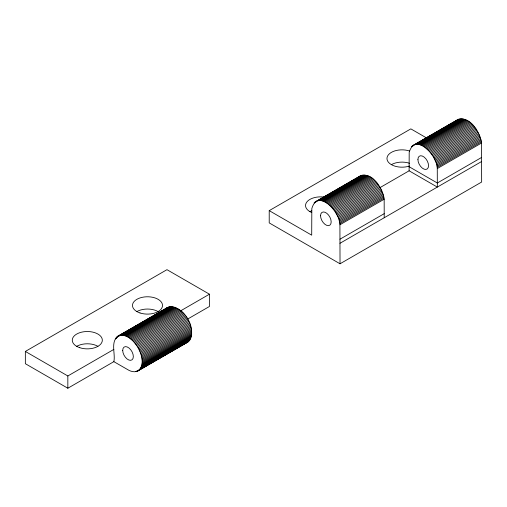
<?xml version="1.0" encoding="UTF-8"?>
<svg xmlns="http://www.w3.org/2000/svg" width="507" height="507" viewBox="0 0 507 507"><rect width="100%" height="100%" fill="white"/><g stroke="black" fill="none" stroke-linecap="round" stroke-linejoin="round"><path stroke-width="0.76" d="M113.86 361.656C115.634 353.937 110.222 341.914 118.011 336.135L167.576 307.521C183.166 302.92 199.384 331.008 187.603 342.206L138.037 370.826C135.217 372.442 131.706 371.739 128.949 370.332L113.86 361.656L67.837 388.229L25.35 363.703L25.35 351.44L166.968 269.673L209.454 294.199L209.454 306.469L138.037 347.701C134.146 341.148 126.414 332.662 118.011 336.135M409.111 170.808L409.193 152.36C415.233 131.345 438.048 156.644 437.275 168.578L437.326 187.089L409.111 170.808L379.838 187.71M138.037 370.826C145.249 365.287 141.764 354.349 138.037 347.701M340.032 263.786L339.912 224.785C340.685 212.858 317.87 187.558 311.824 208.573L311.704 235.172L269.217 210.639L269.217 222.903L340.032 263.786L481.65 182.026L481.53 143.025C480.433 132.34 468.094 112.484 455.711 121.167M358.348 177.38C370.731 168.698 383.064 188.553 384.167 199.238L384.217 217.75M166.353 308.421L167.576 307.521M269.217 210.639L410.841 128.873L426.602 137.974M315.221 201.887L360.788 175.58M412.584 145.674L458.151 119.367M314.632 202.375L361.504 175.314M411.995 146.162L458.867 119.101M314.093 202.933L316.134 201.754M317.997 200.677L362.258 175.124M411.456 146.719L413.497 145.541M415.366 144.463L459.621 118.911M318.789 200.563L363.044 175.016M416.152 144.356L460.407 118.803M319.606 200.531L363.861 174.985M416.969 144.318L461.224 118.771M320.449 200.582L364.704 175.029M417.812 144.368L462.067 118.815M321.318 200.702L365.572 175.149M418.681 144.489L462.935 118.936M322.205 200.905L366.46 175.352M419.568 144.691L463.823 119.139M323.105 201.184L367.36 175.631M420.468 144.97L464.723 119.418M324.017 201.532L368.278 175.986M421.38 145.325L465.641 119.772M324.943 201.963L369.197 176.411M422.306 145.75L466.56 120.197M325.868 202.464L370.123 176.911M423.231 146.25L467.486 120.698M326.793 203.034L371.048 177.482M424.156 146.821L468.417 121.268M327.718 203.668L371.973 178.122M425.081 147.455L469.336 121.908M328.631 204.372L372.886 178.819M425.994 148.158L470.249 122.612M329.531 205.139L373.792 179.586M426.894 148.925L471.155 123.372M330.418 205.956L374.679 180.41M427.781 149.749L472.042 124.196M331.286 206.837L375.541 181.284M428.649 150.623L472.911 125.071M332.129 207.769L376.39 182.216M429.492 151.555L473.753 126.002M332.947 208.745L377.208 183.192M430.31 152.531L474.571 126.978M333.733 209.759L377.994 184.212M431.102 153.551L475.357 127.998M334.487 210.817L378.748 185.27M431.85 154.61L476.111 129.057M117.377 336.553L168.254 307.179M116.787 337.041L168.97 306.912M116.249 337.599L119.646 335.634M120.159 335.342L169.725 306.722M115.761 338.226L117.117 337.44M120.945 335.228L170.51 306.615M115.323 338.917L116.68 338.131M121.762 335.197L171.328 306.583M335.203 211.913L379.464 186.361M432.572 155.7L476.827 130.147M122.605 335.241L172.171 306.627M123.474 335.368L173.039 306.748M335.881 213.035L380.136 187.482M433.244 156.821L477.499 131.269M124.361 335.571L173.926 306.95M125.261 335.849L174.826 307.229M336.515 214.182L380.77 188.629M433.878 157.969L478.133 132.416M126.173 336.198L175.745 307.584M127.099 336.629L176.664 308.009M337.104 215.348L381.359 189.795M434.467 159.135L478.722 133.582M128.024 337.13L177.589 308.51M337.643 216.527L381.898 190.981M435.006 160.313L479.261 134.767M128.949 337.7L178.515 309.08M338.131 217.718L382.386 192.172M435.494 161.505L479.755 135.958M129.874 338.334L179.44 309.72M338.568 218.916L382.823 193.363M435.931 162.703L480.192 137.15M130.787 339.037L180.353 310.417M25.35 351.44L67.837 375.966L113.86 349.393M180.353 311.006L209.454 294.199M131.687 339.804L181.259 311.184M338.955 220.114L383.21 194.561M436.318 163.9L480.573 138.348M132.574 340.622L182.146 312.008M339.278 221.299L383.533 195.753M436.641 165.092L480.896 139.539M133.442 341.503L183.014 312.882M339.544 222.484L383.805 196.931M436.914 166.271L481.168 140.718M339.76 223.644L384.014 198.091M437.123 167.43L481.377 141.884M134.285 342.428L183.857 313.814M339.912 224.785L384.167 199.238M437.275 168.578L481.53 143.025M135.103 343.404L184.675 314.79M135.895 344.424L185.461 315.81M136.643 345.482L186.215 316.869M137.365 346.579L186.931 317.959M138.671 348.848L188.236 320.228M139.26 350.014L188.826 321.394M139.799 351.193L189.365 322.579M140.287 352.384L189.859 323.77M140.724 353.582L190.296 324.962M339.956 239.215L384.217 213.662M481.58 157.455L437.326 183.002L409.111 166.714M141.111 354.78L190.676 326.159M141.434 355.965L191 327.351M141.707 357.143L191.272 328.53M339.956 243.303L481.58 161.543M141.916 358.31L191.481 329.689M142.068 359.45L191.633 330.837M142.156 360.572L191.722 331.952M142.188 361.656L191.754 333.042M142.156 362.708L191.722 334.094M142.068 363.722L191.633 335.102M141.916 364.691L191.481 336.071M141.707 365.61L191.272 336.997M141.434 366.479L191 337.865M141.111 367.29L190.676 338.676M140.724 368.044L190.296 339.43M140.287 368.741L189.859 340.121M135.895 371.618L137.251 370.839M139.799 369.362L189.365 340.748M136.643 371.435L188.826 341.306M137.365 371.168L188.236 341.794M187.603 342.206L185.461 343.005M67.837 375.966L67.837 388.229M409.498 166.023A15.02 8.67 0 0 1 386.968 158.514A15.02 8.67 0 0 1 409.498 151.004M309.935 211.66A15.02 8.67 0 0 1 311.729 210.779M311.729 212.547A15.02 8.67 0 0 1 306.836 202.001A15.02 8.67 0 0 1 323.681 197.046M391.366 164.648A15.02 8.67 0 0 1 409.498 163.267M136.877 311.577A15.02 8.67 0 0 1 158.121 311.577M76.69 346.325A15.02 8.67 0 0 1 97.933 346.325M320.557 215.748A7.51 4.335 60 0 0 328.523 225.659A7.51 4.335 60 0 0 328.523 215.038A7.51 4.335 60 0 0 320.557 215.748M417.92 159.54A7.51 4.335 60 0 0 425.886 169.446A7.51 4.335 60 0 0 425.886 158.824A7.51 4.335 60 0 0 417.92 159.54M139.989 312.952A15.02 8.67 0 0 0 162.519 305.442A15.02 8.67 0 0 0 139.989 297.932A15.02 8.67 0 0 0 139.989 312.952M79.795 347.707A15.02 8.67 0 0 0 102.332 340.197A15.02 8.67 0 0 0 79.795 332.681A15.02 8.67 0 0 0 79.795 347.707M122.713 350.413A7.51 4.335 60 0 0 130.679 360.325A7.51 4.335 60 0 0 130.679 349.703A7.51 4.335 60 0 0 122.713 350.413"/></g></svg>
